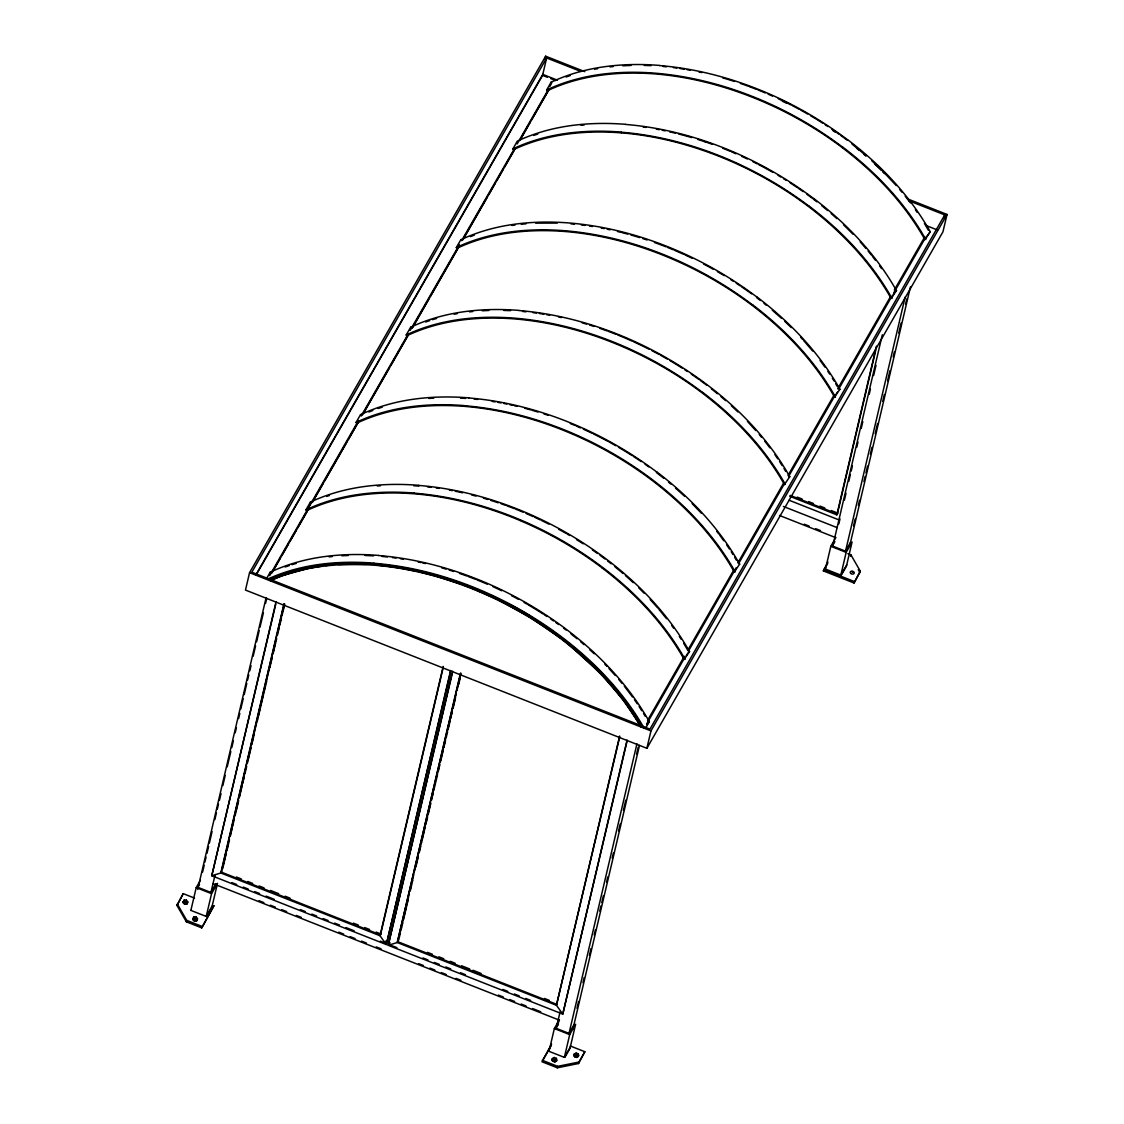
<?xml version="1.0" encoding="UTF-8"?>
<svg xmlns="http://www.w3.org/2000/svg" width="1124" height="1124" viewBox="0 0 1124 1124"><rect width="100%" height="100%" fill="white"/><g stroke="black" fill="none" stroke-linecap="round" stroke-linejoin="round"><path stroke-width="1.5" d="M584.803 71.641L545.646 56.2L249.556 572.664L245.482 590.072L646.876 748.303L942.952 231.839L947.04 214.445L907.869 199.004M201.73 927.876L213.925 905.747L201.73 927.876L186.387 921.821L176.96 905.438L183.226 893.65L194.536 898.104M183.226 893.65L176.96 905.438M183.072 902.53L184.139 900.099L186.444 900.113L187.68 902.558L186.837 904.019L184.533 904.005L183.072 902.53L184.139 900.099M184.533 904.005L183.296 901.574M186.219 901.083L186.444 900.113M186.837 904.019L187.905 901.589M186.387 921.821L186.725 920.373L177.311 903.991M190.911 910.229L196.222 887.609L200.451 880.218M197.712 889.309L266.135 597.589M202.601 872.069L204.203 865.255M204.863 862.178L206.071 857.078M206.999 853.313L208.6 846.484M209.401 843.07L212.057 831.535M214.853 819.621L216.44 812.821M217.241 809.406L218.449 804.306M219.405 800.429L221.007 793.6M222.833 785.578L225.236 775.363M227.231 766.849L230.827 751.52M231.811 747.53L233.413 740.716M235.211 732.806L236.419 727.692M238.611 718.531L239.819 713.417M240.803 708.963L243.206 698.749M244.217 694.646L246.788 683.434M247.589 680.02L248.797 674.92M249.823 670.761L251.017 665.647M253.181 656.191L255.584 645.977M256.623 641.762L259.166 630.648M259.967 627.248L263.423 612.763M265.559 603.419L266.753 598.305M192.794 919.432L193.862 917.001L196.152 917.015L197.388 919.46L196.56 920.921L194.255 920.907L192.794 919.432L193.862 917.001M194.255 920.907L193.019 918.477M196.152 917.015L197.388 919.46M196.56 920.921L197.627 918.491M276.068 601.649L211.776 875.751L386.319 944.553L450.696 671.309M275.759 604.192L211.776 875.751L220.81 872.969L379.996 935.73L386.319 944.553L450.598 670.466M210.905 892.653L214.909 875.568M206.254 916.271L211.565 893.664L217.494 883.324M217.115 884.939L211.804 907.56L207.575 914.936M283.979 603.672L220.81 872.969L221.793 871.255M284.063 604.515L221.302 872.112L380.502 934.873L379.996 935.73L443.165 666.434M223.395 864.426L228.2 843.984M230.195 835.455L232.598 825.227M235.787 811.598L238.19 801.37M238.99 797.956L240.592 791.141M241.393 787.727L244.99 772.399M248.179 758.756L250.582 748.528M251.383 745.128L252.984 738.299M253.785 734.899L257.382 719.557M258.183 716.143L259.77 709.328M260.571 705.914L262.974 695.7M263.775 692.286L265.376 685.471M266.177 682.057L269.774 666.715M270.575 663.315L272.163 656.486M272.963 653.086L275.366 642.858M278.569 629.215L279.764 624.115M280.564 620.701L282.166 613.887M282.967 610.472L284.555 603.658M222.692 868.683L226.289 853.341M227.09 849.941L229.493 839.712M230.294 836.298L231.881 829.484M232.682 826.07L234.284 819.256M235.085 815.841L238.681 800.513M239.482 797.099L241.885 786.87M242.686 783.456L244.273 776.642M245.074 773.242L246.676 766.413M247.477 763.013L251.073 747.671M251.874 744.257L254.277 734.028M257.466 720.4L266.669 681.2M269.858 667.558L272.261 657.329M273.062 653.929L276.659 638.587M277.459 635.172L279.061 628.358M279.862 624.958L281.464 618.13M282.25 614.73L284.653 604.501M544.901 59.361L545.646 56.2M256.483 574.378L542.569 75.364L546.643 57.97L580.911 71.472M380.502 934.873L443.263 667.277M452.522 671.225L388.23 945.312L562.773 1014.115L627.15 740.871M627.052 740.028L562.773 1014.115L556.45 1005.292L397.264 942.53L388.23 945.312L452.213 673.768M460.433 673.234L397.264 942.53L460.517 674.077M399.849 934.002L401.451 927.174M402.252 923.773L405.848 908.431M406.649 905.017L409.052 894.788M409.839 891.388L411.44 884.574M412.241 881.16L413.843 874.346M414.644 870.931L418.24 855.589M419.041 852.189L421.444 841.96M422.231 838.546L423.832 831.732M424.633 828.318L430.632 802.761M431.433 799.347L433.836 789.118M437.025 775.49L439.428 765.261M440.229 761.847L446.228 736.276M447.029 732.876L448.617 726.062M449.417 722.648L451.82 712.419M452.621 709.005L456.218 693.677M457.018 690.262L458.62 683.448M459.421 680.034L461.009 673.22M398.739 939.945L400.341 933.131M401.142 929.731L402.743 922.902M403.544 919.502L408.335 899.045M410.344 890.517L412.733 880.303M415.936 866.66L418.339 856.432M419.14 853.032L420.727 846.203M421.528 842.803L425.125 827.461M425.926 824.047L427.527 817.232M428.328 813.818L430.731 803.604M431.532 800.19L433.119 793.375M433.92 789.961L437.517 774.619M438.318 771.219L439.92 764.39M440.72 760.99L443.123 750.762M443.924 747.348L445.511 740.533M446.312 737.119L447.521 732.019M448.321 728.605L449.909 721.791M450.71 718.377L452.312 711.562M453.113 708.148L455.515 697.92M458.704 684.291L459.913 679.177M551.617 1044.055L541.965 1061.744L557.307 1067.8L578.579 1063.515L584.845 1051.727L570.304 1045.994M619.619 735.995L556.45 1005.292L619.717 736.838M549.06 1051.165L554.357 1028.544L559.443 1019.679M556.141 1028.755L560.145 1011.67M557.827 1025.158L559.021 1020.044M552.165 1059.3L554.202 1057.501L556.38 1058.358L556.506 1061.014L554.694 1061.857L552.516 1061L552.165 1059.3L554.202 1057.501M552.516 1061L552.39 1058.344M554.694 1061.857L556.731 1060.058M556.38 1058.358L556.506 1061.014M557.307 1067.8L557.644 1066.353L578.916 1062.068L584.845 1051.727M568.927 1033.785L636.943 743.765M564.403 1057.206L569.699 1034.6L575.629 1024.259L569.952 1048.495L564.866 1057.347M576.977 1008.298L578.579 1001.47M582.977 982.699L584.171 977.585M589.383 955.414L590.985 948.586M594.174 934.929L595.383 929.815M599.78 911.058L600.989 905.93M601.79 902.516L603.377 895.702M606.581 882.045L607.789 876.931M612.187 858.16L613.381 853.046M618.593 830.875L620.195 824.047M623.384 810.39L625.787 800.162M636.591 754.092L638.193 747.277M573.057 1028.586L639.486 745.395M574.322 1053.919L574.462 1056.574L576.64 1057.431L578.677 1055.633L578.312 1053.933L576.148 1053.076L574.322 1053.919L574.462 1056.574M646.876 748.303L650.951 730.909L947.04 214.445M575.909 1054.045L576.148 1053.076M576.64 1057.431L578.677 1055.633M578.087 1054.902L578.312 1053.933M578.579 1063.515L578.916 1062.068M847.833 553.612L850.896 554.82L860.324 571.217L854.043 583.005L823.358 570.894L827.938 562.07M789.736 496.274L836.832 514.848L876.411 346.108M875.708 350.365L837.338 513.991L790.228 495.417M825.508 568.927L830.819 546.306L835.905 537.455M832.715 546.306L882.326 334.755M838.799 523.953L839.993 518.838M844.405 500.068L846.007 493.239M848.803 481.297L850.404 474.483M851.205 471.068L852.399 465.94M856.811 447.183L858.005 442.055M861.209 428.413L862.811 421.584M869.203 394.299L870.412 389.171M873.615 375.528L876.018 365.286M845.501 551.35L905.115 297.158M840.864 574.982L846.161 552.362L852.09 542.021L846.4 566.257L841.328 575.109M853.552 525.849L855.153 519.021M858.357 505.378L859.551 500.264M863.949 481.493L865.157 476.379M865.958 472.965L867.559 466.137M870.355 454.194L871.957 447.38M875.16 433.724L877.563 423.495M882.761 401.31L884.363 394.482M887.567 380.839L889.969 370.611M893.159 356.954L894.367 351.84M898.764 333.069L901.167 322.841M905.565 304.07L906.773 298.956M849.632 546.152L910.454 286.831M850.559 556.268L850.896 554.82M854.043 583.005L860.324 571.217M944.005 218.084L944.75 214.909L908.852 200.76M546.643 57.97L251.846 572.2L649.953 729.139L944.75 214.909M255.836 574.926L542.794 74.395L557.476 80.183M266.486 578.691L270.196 572.228C303.733 556.352 341.766 552.53 378.423 555.397M520.117 520.538A272.823 190.813 29.8 0 0 493.731 510.521A268.622 187.863 29.8 0 0 414.419 493.815C377.917 491.019 340.052 494.771 306.655 510.605L305.939 509.874L310.393 502.119C343.93 486.242 381.963 482.421 418.62 485.287M656.964 472.038C689.981 497.145 719.234 527.859 739.648 564.136L734.295 571.99C713.965 535.853 684.839 505.266 651.962 480.271A269.058 188.172 29.8 0 0 570.233 433.133A272.823 190.813 29.8 0 0 543.861 423.074A268.622 187.863 29.8 0 0 464.549 406.368C428.047 403.572 390.183 407.338 356.786 423.158L356.069 422.427L360.523 414.672C394.06 398.795 432.094 394.974 468.75 397.84M518.909 310.533A270.758 189.366 29.8 0 1 707.01 384.689C740.182 409.572 769.322 440.468 789.779 476.702L784.426 484.542C764.095 448.42 734.97 417.819 702.093 392.838A269.058 188.172 29.8 0 0 620.364 345.7A272.823 190.813 29.8 0 0 593.992 335.64A268.622 187.863 29.8 0 0 514.68 318.921C478.178 316.125 440.313 319.89 406.916 335.725L406.2 334.98L410.639 327.239C444.191 311.348 482.224 307.54 518.881 310.393M757.225 297.158C790.228 322.251 819.494 352.978 839.909 389.255L834.556 397.109C814.226 360.973 785.1 330.386 752.223 305.391A269.058 188.172 29.8 0 0 670.494 258.253A272.823 190.813 29.8 0 0 644.122 248.193A268.622 187.863 29.8 0 0 564.81 231.488C528.308 228.692 490.443 232.443 457.047 248.278L456.33 247.547L460.77 239.791C494.321 223.915 532.355 220.093 569.011 222.959A270.758 189.366 29.8 0 1 757.14 297.242M621.375 132.871C584.873 130.019 546.995 133.826 513.584 149.632L512.881 148.902L517.321 141.146C550.872 125.27 588.906 121.448 625.562 124.314M842.564 147.82A269.423 188.425 29.8 0 0 752.068 97.142A269.423 188.425 29.8 0 0 655.123 73.917C618.622 71.149 580.757 74.886 547.36 90.735L546.657 89.99L551.097 82.235C584.635 66.358 622.668 62.537 659.324 65.403M306.655 510.605L311.095 502.849L312.388 502.273L358.584 421.711M356.786 423.158L358.261 420.573M457.047 248.278L459.266 244.4M549.734 86.59L551.308 83.836M269.662 575.629L307.372 509.692M309.114 506.657L357.91 421.528M361.169 416.021L408.223 333.94M410.19 330.33L457.889 247.308M514.525 148.508L461.613 240.648L460.77 239.791M517.138 143.942L548.512 89.232M271.572 573.352L280.298 558.136M282.04 555.087L288.151 544.438M289.894 541.389L296.005 530.725M297.748 527.69L307.358 510.942M312.584 501.81L323.066 483.545M324.808 480.496L346.628 442.434M348.37 439.4L357.966 422.652M364.078 411.988L389.382 367.843M391.138 364.808L407.717 335.879M412.072 328.264L428.666 299.349M430.408 296.3L458.325 247.589M462.695 239.974L487.128 197.346M488.87 194.312L494.982 183.648M496.724 180.613L502.835 169.949M504.578 166.914L514.188 150.166M520.286 139.502L529.896 122.755M531.638 119.72L548.217 90.791M272.317 572.186L308.046 509.86M362.94 414.11L408.251 335.064M412.606 327.463L458.789 246.901M463.144 239.3L515.438 148.101M519.794 140.5L549.425 88.824M199.468 884.349L197.782 887.3L210.876 892.456L215.934 883.633M212.141 906.099L206.226 916.439L190.883 910.398M470.914 588.245L471.406 587.374M647.705 720.175L684.305 656.332M733.972 569.699L687.79 650.262L683.715 643.35M738.327 562.098L783.639 483.053M787.994 475.452L834.177 394.889M837.675 388.82L890.826 296.09M894.311 290.02L924.813 236.813M646.539 724.207L684.01 658.847M688.366 651.246L736.29 567.648M738.904 563.082L785.1 482.519M788.584 476.436L834.767 395.887M839.122 388.286L891.402 297.087M894.016 292.521L924.518 239.328M646.848 724.544L649.321 721.692C628.906 685.401 599.654 654.688 566.651 629.595A270.758 189.366 29.8 0 0 378.465 555.523M601.832 567.718C634.709 592.713 663.834 623.3 684.165 659.437L684.657 658.58M686.244 655.812L687.818 653.058M734.295 571.99L736.375 568.379M784.426 484.542L784.917 483.685M834.556 397.109L835.048 396.238M835.834 394.861L837.422 392.107M621.361 132.843A268.622 187.863 29.8 0 1 700.673 149.576A272.823 190.813 29.8 0 1 727.045 159.566A269.058 188.172 29.8 0 1 808.788 206.718C841.623 231.769 870.791 262.313 891.107 298.464L894.76 292.085M842.536 147.834C875.413 172.829 904.553 203.43 924.883 239.553L930.222 231.713C909.808 195.421 880.556 164.708 847.552 139.615M645.626 728.155L649.321 721.692M684.165 659.437L689.518 651.583C669.103 615.306 639.851 584.578 606.834 559.485A270.758 189.366 29.8 0 0 418.648 485.413M891.107 298.464L896.46 290.61C876.046 254.333 846.779 223.62 813.776 198.512M924.883 239.553L930.222 231.713M836.832 514.848L837.83 513.12M558.445 1023.824L555.916 1028.235L569.011 1033.392L574.069 1024.568M834.907 541.585L832.378 545.997L845.473 551.153L850.531 542.33M542.808 1060.269L551.28 1045.503M823.358 570.894L827.601 563.517M570.289 1047.034L564.36 1057.375L549.018 1051.333M846.751 564.81L840.822 575.137L825.48 569.095M546.657 89.99C580.195 74.114 618.228 70.292 654.885 73.158A270.758 189.366 29.8 0 1 843.014 147.441M512.881 148.902C546.419 133.025 584.452 129.204 621.108 132.07M456.33 247.547C489.867 231.67 527.901 227.849 564.557 230.715A270.758 189.366 29.8 0 1 752.701 304.997M406.2 334.98C439.737 319.104 477.784 315.282 514.427 318.148A270.758 189.366 29.8 0 1 702.57 392.445M362.518 414.84L360.523 414.672M356.069 422.427C389.607 406.551 427.654 402.729 464.296 405.595M305.939 509.874C339.49 493.998 377.524 490.176 414.166 493.043M272.205 572.383L270.196 572.228M267.048 579.408C300.263 563.967 337.804 560.342 373.983 563.138M269.353 579.436C302.019 564.613 338.788 561.213 374.236 563.939A269.423 188.425 29.8 0 1 471.167 587.121A269.423 188.425 29.8 0 1 561.663 637.8C593.612 662.219 622.176 691.752 642.338 726.736M272.303 579.605L280.719 576.162M270.519 580.658C302.96 565.934 339.462 562.562 374.671 565.274M470.464 236.616L474.426 235.071M368.883 412.016L372.845 410.471M566.06 77.008L570.163 75.603M533.661 135.442L537.75 134.051M425.617 321.998L429.705 320.607M378.212 408.504L382.315 407.113M326.719 496.415L329.458 495.487M285.159 566.988L289.261 565.597M282.026 575.643L308.889 568.224M432.445 319.666L436.66 318.429M291.987 564.655L296.216 563.419M594.61 69.21L597.645 68.69M454.152 314.214L457.201 313.68M310.365 567.915L322.56 566.004M511.898 225.46L515.017 225.053M895.547 290.709L896.46 290.61M838.996 389.354L839.909 389.255M788.865 476.801L789.779 476.702M739.648 564.136L737.906 562.829M688.619 651.681L689.518 651.583M609.995 66.878L613.17 66.569M580.996 125.312L584.171 125.003M521.269 224.266L526.032 223.802M469.551 311.868L472.726 311.559M329.093 556.858L332.268 556.549M325.651 565.583L333.533 564.81M622.794 65.796L630.957 65.445M482.337 310.786L488.856 310.477M428.975 398.43L433.822 398.121M377.228 485.975L380.46 485.765M341.893 555.776L348.412 555.467M338.338 564.515L366.382 564.374M535.698 223.142L557.335 223.086M184.772 903.05L187.062 903.05M194.48 919.952L196.784 919.952M644.277 65.417L651.035 65.656M503.819 310.421L510.591 310.645M365.061 555.467L373.561 555.86M460.461 398.093L465.589 398.416M413.744 485.751L418.873 486.088M374.868 564.922L383.453 565.737M385.181 565.948L392.093 566.805M393.541 567.03L399.343 567.929M400.804 568.14L416.878 571.273M418.339 571.582L435.986 576.05L462.371 584.564M463.833 585.126L471.111 587.894M926.204 225.559L937.627 230.055M542.569 75.364L547.458 77.303M550.718 78.582L555.621 80.507M797.211 497.117L802.086 499.028M808.592 501.599L813.453 503.524M819.958 506.081L824.833 508.006M831.324 510.563L836.2 512.488M789.118 500.25L839.417 520.089M783.358 506.432L837.099 527.62M804.25 524.177L809.125 526.102M815.645 528.673L820.534 530.598M779.466 515.452L834.823 537.286M830.819 546.306L846.161 552.362M823.709 569.447L854.395 581.544M832.814 573.563L840.485 576.598M249.556 572.664L650.951 730.909M236.419 877.015L241.295 878.94M247.786 881.497L252.661 883.422M259.152 885.979L264.028 887.904M270.533 890.461L278.654 893.664M285.145 896.221L290.02 898.146M353.372 923.127L358.247 925.038M364.752 927.609L369.613 929.52M376.118 932.091L380.994 934.002M427.485 952.337L432.361 954.262M438.866 956.819L443.741 958.744M450.232 961.301L455.108 963.226M461.599 965.783L469.72 968.986M472.979 970.265L481.1 973.468M544.452 998.449L549.327 1000.374M397.756 941.673L556.942 1004.434M385.602 941.111L390.197 942.924M231.839 882.607L236.743 884.532M243.262 887.103L248.151 889.028M254.684 891.599L259.574 893.538M266.107 896.109L274.256 899.326M300.361 909.611L305.25 911.536M311.769 914.107L316.673 916.046M323.192 918.617L328.082 920.542M334.615 923.113L339.504 925.038M346.023 927.609L354.186 930.827M380.277 941.125L385.181 943.05M388.721 944.455L396.884 947.658M422.975 957.957L427.879 959.882M434.398 962.453L439.287 964.378M445.821 966.949L450.71 968.888M460.503 972.738L465.392 974.677M502.906 989.457L507.795 991.396M514.328 993.967L519.218 995.892M525.737 998.463L530.64 1000.388M258.97 900.689L263.859 902.614M270.378 905.185L275.254 907.11M281.773 909.681L286.662 911.606M296.427 915.456L301.316 917.381M338.774 932.147L343.649 934.072M350.168 936.643L355.058 938.568M361.563 941.125L366.452 943.064M376.217 946.914L381.106 948.839M418.564 963.605L423.453 965.53M429.958 968.101L434.848 970.026M441.367 972.583L446.242 974.522M456.021 978.372L460.896 980.297M498.353 995.063L503.243 996.988M509.762 999.559L514.637 1001.484M521.157 1004.041L526.046 1005.98M532.551 1008.537L540.7 1011.755M213.012 883.619L558.249 1019.721M554.357 1028.544L569.699 1034.6M196.222 887.609L211.565 893.664M574.687 1055.605L576.865 1056.462M552.741 1060.03L554.919 1060.887M542.302 1060.297L557.644 1066.353M186.725 920.373L202.067 926.429M472.558 588.484L496.934 599.204M498.339 599.893L530.036 617.231L560.918 638.263M851.88 143.9L866.098 155.66M843.098 147.356C876.116 172.464 905.368 203.177 925.783 239.454M813.214 198.99L816.881 201.842M809.336 206.268C842.34 231.361 871.592 262.089 892.006 298.366M756.663 297.635L760.344 300.487M752.785 304.913C785.788 330.006 815.041 360.734 835.455 397.011M711.436 388.89L717.449 393.723M702.655 392.36C735.658 417.454 764.924 448.167 785.325 484.444M656.402 472.516L663.75 478.234M607.508 560.918L611.175 563.77M570.978 633.88L577.005 638.713M562.126 639.205L566.988 642.984M856.516 148.101L858.891 150.054M821.742 205.678L827.7 210.567M764.011 303.339L766.385 305.307M668.513 482.14L670.888 484.093M614.814 566.651L623.075 573.535M568.196 643.94L600.483 673.29M863.583 154.002L865.901 156.011M831.17 213.56L836.888 218.618M772.314 310.21L781.447 318.275M721.018 396.646L725.654 400.65M675.524 488.097L684.558 496.232M625.394 575.53L633.304 582.654M580.574 641.635L584.044 644.642M871.774 160.732L881.638 170.061M731.331 405.722L737.934 411.918M589.749 649.686L594.231 653.775M874.936 164.146L881.441 170.398M843.534 224.786L853.074 234.27M784.819 321.352L791.31 327.604M638.755 587.852L644.052 593.121M882.677 171.115L896.221 185.544M882.481 171.466L884.56 173.588M692.103 503.552L701.32 513.176M604.909 664.284L606.988 666.406M551.097 82.235L551.8 82.979M410.639 327.239L411.356 327.969M310.393 502.119L311.095 502.849M800.583 337.214L802.592 339.378M747.446 421.416L755.764 430.534M650.192 599.542L657.807 608.042M608.997 668.569L615.32 675.524M601.523 674.344L623.876 700.603L640.216 725.177M860.141 241.815L865.901 248.39M803.59 340.46L812.652 351.025M899.678 189.478L901.87 192.148M868.107 251.059L871.409 255.05M759.22 434.468L761.426 437.138M658.959 609.363L666.56 618.72M618.776 679.472L622.078 683.462M905.171 196.152L910.412 202.882M872.449 256.398L875.596 260.445M764.727 441.142L769.968 447.872M716.691 531.273L718.784 533.97M624.284 686.132L632.489 696.95M879.614 265.882L881.595 268.594M820.084 360.439L825.044 367.239M719.838 535.319L723.8 540.77M671.688 625.478L673.669 628.204M915.372 209.696L917.24 212.436M827.854 371.356L829.723 374.109M774.914 454.686L777.724 458.803M726.652 544.873L729.462 548.99M634.47 699.676L637.266 703.793M832.35 378.254L834.106 381.022M779.592 461.543L782.22 465.687M731.218 551.758L732.96 554.525M679.332 636.437L681.088 639.191M639.135 706.532L641.776 710.691M924.42 223.465L928.494 230.392M835.736 383.79L837.352 386.558M783.976 468.455L785.606 471.223M734.66 557.279L736.29 560.061M735.208 571.891C714.794 535.614 685.528 504.901 652.524 479.793A270.758 189.366 29.8 0 0 464.338 405.722M685.078 659.338C664.663 623.061 635.397 592.334 602.394 567.241A270.758 189.366 29.8 0 0 414.208 493.169M643.518 713.445L645.148 716.213M647.593 720.372L648.422 721.791M644.052 728.029C623.722 692.328 594.765 662.12 562.197 637.35A270.758 189.366 29.8 0 0 374.011 563.279M640.835 726.905C620.813 692.187 592.474 662.809 560.707 638.615A267.47 187.062 29.8 0 0 470.9 588.288A267.47 187.062 29.8 0 0 374.657 565.231M858.258 569.685L859.972 572.664M196.278 918.42A2.051 1.433 13.2 0 1 196.616 920.584A2.051 1.433 13.2 0 1 193.637 920.289A2.051 1.433 13.2 0 1 193.82 918.168M187.23 902.179A2.051 1.433 13.2 0 1 185.165 903.963A2.051 1.433 13.2 0 1 183.746 901.504M578.284 1056.124A2.051 1.433 13.2 0 1 575.305 1056.897A2.051 1.433 13.2 0 1 575.01 1054.467M577.005 1054.467A2.051 1.433 13.2 0 1 577.848 1055.014M555.902 1059.44A2.051 1.433 13.2 0 1 555.453 1061.492A2.051 1.433 13.2 0 1 552.572 1060.663A2.051 1.433 13.2 0 1 553.514 1058.738M782.318 101.132A269.591 188.537 29.8 0 1 786.575 103.225M832.786 130.468A269.591 188.537 29.8 0 1 835.357 132.253M508.68 603.869A269.591 188.537 29.8 0 1 522.548 611.512M523.91 612.313A269.591 188.537 29.8 0 1 530.683 616.374M520.103 520.581A269.058 188.172 29.8 0 1 601.86 567.69M427.513 486.889A268.622 187.863 29.8 0 1 430.984 487.296M436.224 487.971A268.622 187.863 29.8 0 1 439.147 488.392M449.403 490.092A268.622 187.863 29.8 0 1 452.34 490.654M455.29 491.23A268.622 187.863 29.8 0 1 462.667 492.804M471.546 494.925A268.622 187.863 29.8 0 1 475.986 496.077M483.39 498.143A268.622 187.863 29.8 0 1 487.83 499.463M490.795 500.391A268.622 187.863 29.8 0 1 498.171 502.793M501.135 503.777A272.823 190.813 29.8 0 1 505.547 505.336M507.022 505.87A272.823 190.813 29.8 0 1 514.356 508.638M515.818 509.214A272.823 190.813 29.8 0 1 523.11 512.179M526.004 513.443A269.058 188.172 29.8 0 1 533.226 516.619M534.659 517.265A269.058 188.172 29.8 0 1 540.391 519.934M541.824 520.623A269.058 188.172 29.8 0 1 548.919 524.135M558.726 529.292A269.058 188.172 29.8 0 1 565.639 533.155M567.016 533.942A269.058 188.172 29.8 0 1 569.756 535.53M576.514 539.604A269.058 188.172 29.8 0 1 583.187 543.805M592.348 549.903A269.058 188.172 29.8 0 1 597.49 553.486M600.033 555.312A269.058 188.172 29.8 0 1 605.049 559.007M468.778 397.966A270.758 189.366 29.8 0 1 656.88 472.122M474.173 399.076A268.622 187.863 29.8 0 1 477.644 399.442M492.2 401.409A268.622 187.863 29.8 0 1 495.122 401.886M498.058 402.392A268.622 187.863 29.8 0 1 500.995 402.926M503.945 403.488A268.622 187.863 29.8 0 1 506.896 404.078M509.846 404.71A268.622 187.863 29.8 0 1 512.797 405.357M514.272 405.694A268.622 187.863 29.8 0 1 517.237 406.382M524.641 408.237A268.622 187.863 29.8 0 1 530.556 409.853M532.045 410.274A268.622 187.863 29.8 0 1 537.96 412.03M543.875 413.885A268.622 187.863 29.8 0 1 548.301 415.36M570.318 423.537A272.823 190.813 29.8 0 1 574.687 425.35M576.134 425.996A269.058 188.172 29.8 0 1 580.476 427.879M583.356 429.171A269.058 188.172 29.8 0 1 591.955 433.176M593.374 433.864A269.058 188.172 29.8 0 1 607.466 441.1M608.857 441.844A269.058 188.172 29.8 0 1 615.769 445.708M618.509 447.282A269.058 188.172 29.8 0 1 631.997 455.515M633.318 456.358A269.058 188.172 29.8 0 1 641.186 461.571M645.064 464.24A269.058 188.172 29.8 0 1 648.899 466.952M621.151 132.196A270.758 189.366 29.8 0 1 809.252 206.352M625.59 124.441A270.758 189.366 29.8 0 1 813.692 198.597M643.167 127.012A268.622 187.863 29.8 0 1 646.075 127.434M656.332 129.134A268.622 187.863 29.8 0 1 659.282 129.681M662.219 130.258A268.622 187.863 29.8 0 1 665.169 130.862M669.609 131.831A268.622 187.863 29.8 0 1 675.524 133.222M678.489 133.953A268.622 187.863 29.8 0 1 691.808 137.606M697.723 139.418A268.622 187.863 29.8 0 1 705.113 141.835M705.113 141.793A272.823 190.813 29.8 0 1 712.49 144.364M722.76 148.242A272.823 190.813 29.8 0 1 730.038 151.206M731.485 151.852A269.058 188.172 29.8 0 1 735.841 153.721M741.601 156.292A269.058 188.172 29.8 0 1 747.334 158.976M753.024 161.744A269.058 188.172 29.8 0 1 757.267 163.879M758.672 164.61A269.058 188.172 29.8 0 1 772.581 172.183M778.047 175.358A269.058 188.172 29.8 0 1 780.759 176.988M783.456 178.632A269.058 188.172 29.8 0 1 786.14 180.304M790.13 182.833A269.058 188.172 29.8 0 1 796.691 187.16M797.998 188.045A269.058 188.172 29.8 0 1 803.154 191.614M806.976 194.34A269.058 188.172 29.8 0 1 811.992 198.035M570.978 223.873A268.622 187.863 29.8 0 1 574.434 224.196M581.375 224.969A268.622 187.863 29.8 0 1 584.859 225.404M589.524 226.065A268.622 187.863 29.8 0 1 592.46 226.514M601.256 228.046A268.622 187.863 29.8 0 1 604.206 228.608M607.157 229.198A268.622 187.863 29.8 0 1 610.107 229.816M617.498 231.502A268.622 187.863 29.8 0 1 620.448 232.218M621.937 232.598A268.622 187.863 29.8 0 1 627.852 234.143M630.817 234.972A268.622 187.863 29.8 0 1 639.697 237.6M642.661 238.527A268.622 187.863 29.8 0 1 647.087 239.974M654.463 242.489A272.823 190.813 29.8 0 1 666.209 246.887M667.67 247.463A272.823 190.813 29.8 0 1 673.501 249.851M674.934 250.497A269.058 188.172 29.8 0 1 683.617 254.291M685.05 254.937A269.058 188.172 29.8 0 1 692.215 258.295M703.526 263.985A269.058 188.172 29.8 0 1 713.276 269.268M717.407 271.615A269.058 188.172 29.8 0 1 724.207 275.633M730.923 279.778A269.058 188.172 29.8 0 1 733.579 281.478M736.22 283.192A269.058 188.172 29.8 0 1 740.14 285.805M741.447 286.69A269.058 188.172 29.8 0 1 751.689 293.898M522.576 311.474A268.622 187.863 29.8 0 1 526.032 311.812M532.987 312.627A268.622 187.863 29.8 0 1 536.485 313.09M539.394 313.512A268.622 187.863 29.8 0 1 543.791 314.2M546.714 314.692A268.622 187.863 29.8 0 1 549.664 315.212M558.502 316.954A268.622 187.863 29.8 0 1 561.452 317.586M582.176 322.827A268.622 187.863 29.8 0 1 586.616 324.133M589.566 325.033A268.622 187.863 29.8 0 1 594.006 326.452M599.921 328.391A272.823 190.813 29.8 0 1 607.283 330.99M608.744 331.524A272.823 190.813 29.8 0 1 616.078 334.334M617.54 334.91A272.823 190.813 29.8 0 1 624.818 337.903A269.058 188.172 29.8 0 1 632.039 341.078M633.486 341.724A269.058 188.172 29.8 0 1 649.18 349.241M652.004 350.688A269.058 188.172 29.8 0 1 658.987 354.411M660.378 355.17A269.058 188.172 29.8 0 1 667.277 359.048M670.016 360.649A269.058 188.172 29.8 0 1 682.128 368.068M684.769 369.782A269.058 188.172 29.8 0 1 687.396 371.496M691.316 374.123A269.058 188.172 29.8 0 1 699.03 379.505M700.294 380.418A269.058 188.172 29.8 0 1 706.56 385.054M659.352 65.543A270.758 189.366 29.8 0 1 847.468 139.699M663.019 66.471A269.423 188.425 29.8 0 1 666.49 66.808M673.445 67.623A269.423 188.425 29.8 0 1 676.929 68.086M679.851 68.522A269.423 188.425 29.8 0 1 684.235 69.196M687.171 69.702A269.423 188.425 29.8 0 1 690.108 70.222M698.945 71.95A269.423 188.425 29.8 0 1 701.896 72.596M722.62 77.837A269.423 188.425 29.8 0 1 734.45 81.448M740.365 83.415A269.423 188.425 29.8 0 1 747.727 86.028M749.188 86.576A269.423 188.425 29.8 0 1 756.508 89.386M757.969 89.962A269.423 188.425 29.8 0 1 765.261 92.941M768.156 94.177A269.423 188.425 29.8 0 1 772.497 96.088M778.244 98.715A269.423 188.425 29.8 0 1 791.043 104.982M792.448 105.698A269.423 188.425 29.8 0 1 799.445 109.421M800.836 110.18A269.423 188.425 29.8 0 1 807.72 114.058M810.46 115.646A269.423 188.425 29.8 0 1 815.884 118.905M817.232 119.72A269.423 188.425 29.8 0 1 822.571 123.078M825.227 124.778A269.423 188.425 29.8 0 1 827.854 126.506M831.774 129.134A269.423 188.425 29.8 0 1 839.473 134.515M840.738 135.428A269.423 188.425 29.8 0 1 847.018 140.064M382.132 556.45A269.423 188.425 29.8 0 1 387.316 556.984M392.543 557.602A269.423 188.425 29.8 0 1 396.027 558.08M400.411 558.726A269.423 188.425 29.8 0 1 403.333 559.19M418.044 561.944A269.423 188.425 29.8 0 1 420.994 562.576M422.469 562.899A269.423 188.425 29.8 0 1 425.434 563.588M441.718 567.817A269.423 188.425 29.8 0 1 446.158 569.123M449.122 570.023A269.423 188.425 29.8 0 1 453.562 571.428M459.463 573.395A269.423 188.425 29.8 0 1 466.825 576.008M468.287 576.556A269.423 188.425 29.8 0 1 475.621 579.366M477.082 579.942A269.423 188.425 29.8 0 1 487.254 584.171M493.043 586.714A269.423 188.425 29.8 0 1 501.641 590.732M511.546 595.678A269.423 188.425 29.8 0 1 518.543 599.401M524.079 602.478A269.423 188.425 29.8 0 1 526.833 604.038M528.196 604.838A269.423 188.425 29.8 0 1 543.004 613.915M544.325 614.772A269.423 188.425 29.8 0 1 546.952 616.486M550.872 619.113A269.423 188.425 29.8 0 1 553.458 620.898M556.029 622.682A269.423 188.425 29.8 0 1 558.572 624.494M563.616 628.176A269.423 188.425 29.8 0 1 566.117 630.044M185.01 901.462L186.191 901.799L185.01 901.462M194.719 918.364L195.871 918.814L194.803 918.266M553.963 1059.075L555.144 1059.426L553.963 1059.075M575.909 1054.649L577.09 1055L575.909 1054.649M851.88 571.568L853.018 572.018L851.95 571.484M850.671 573.381A2.051 1.433 13.2 0 0 854.128 573.395A2.051 1.433 13.2 0 0 851.936 571.189A2.051 1.433 13.2 0 0 850.671 573.381"/></g></svg>
